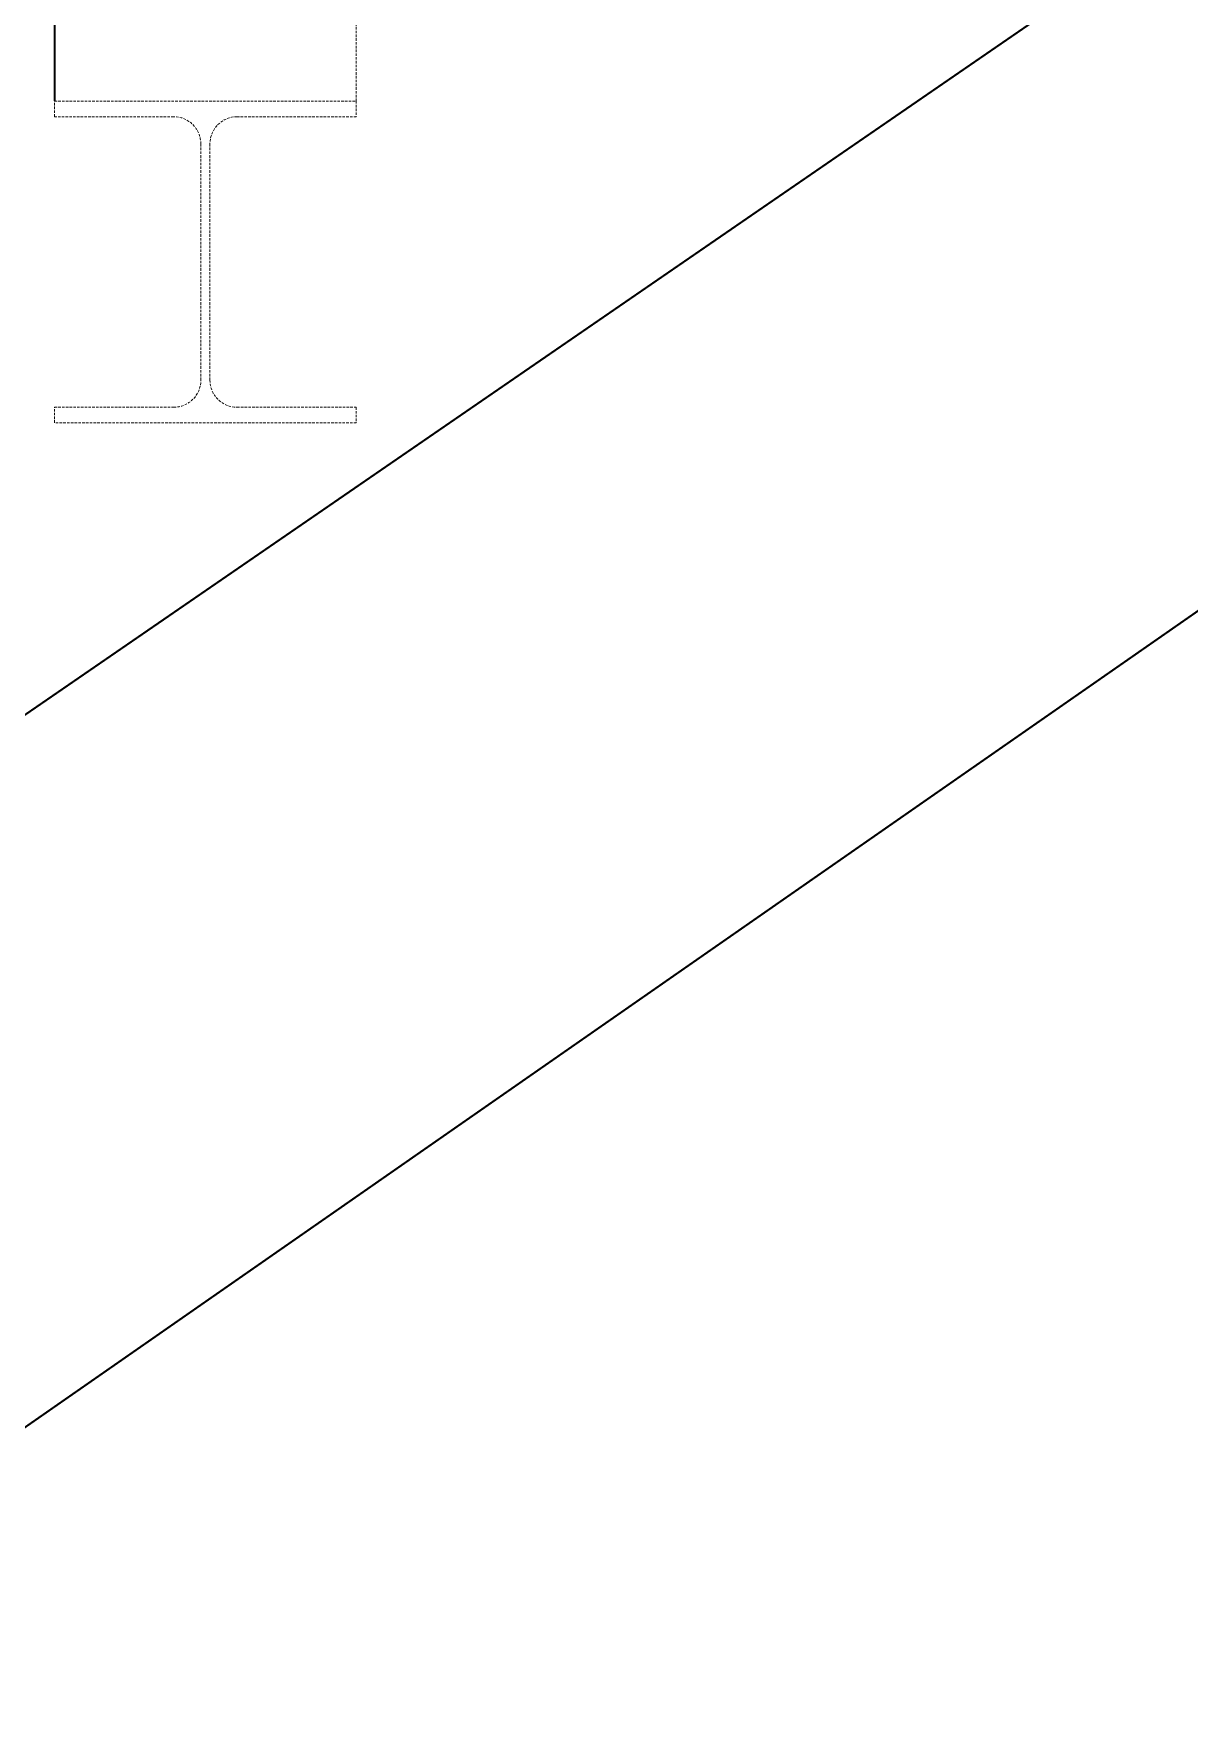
# Model space of a CAD drawing. Extents: x -1457 to 23780, y -2071 to 4205.
# Drawn here: x 7150.4 to 7265.3, y 704 to 870.8 of the extents above; entities that cross this region are included whole.
import ezdxf

# ---------------------------------------------------------------- set-up
doc = ezdxf.new("R2010")
doc.units = 0
doc.header["$MEASUREMENT"] = 0
doc.linetypes.add('HIDDEN', pattern=[0.375, 0.25, -0.125])
doc.layers.add('M-TEFRIS2-015', color=129, linetype='Continuous', lineweight=9)

msp = doc.modelspace()

# ---------------------------------------------------------------- linework, layer by layer
at = {"layer": 'M-TEFRIS2-015', "linetype": 'HIDDEN', "lineweight": 0}
for p, q in [((7182.5, 864.03), (7182.5, 929.68)), ((7152.5, 864.03), (7182.5, 864.03)), ((7152.5, 862.48), (7152.5, 864.03)), ((7182.5, 864.03), (7182.5, 862.48)), ((7164.35, 862.48), (7152.5, 862.48)), ((7182.5, 862.48), (7170.65, 862.48)), ((7167.05, 859.78), (7167.05, 836.28)), ((7167.95, 859.78), (7167.95, 836.28)), ((7152.5, 833.58), (7164.35, 833.58)), ((7152.5, 832.03), (7152.5, 833.58)), ((7170.65, 833.58), (7182.5, 833.58)), ((7182.5, 833.58), (7182.5, 832.03)), ((7182.5, 832.03), (7152.5, 832.03))]:
    msp.add_line(p, q, dxfattribs=at)
at = {"layer": 'M-TEFRIS2-015', "linetype": 'HIDDEN', "lineweight": 0, "const_width": 0.2}
for points in [[(7129.5, 946.27, -0.02439), (7646.76, 1266.77), (7674.86, 1216.03, 0.026932), (7110.87, 862.59), (7110.87, 861.37, -0.027001), (7676.22, 1215.64), (7647.15, 1268.13, 0.024402), (7129.5, 947.48)], [(7110.87, 867.48, -0.026656), (7669.43, 1217.59), (7645.2, 1261.33, 0.024327), (7129.77, 941.6, 0.024327)], [(7676.22, 1215.64), (7737.75, 1104.54, 0.030791), (7109.42, 704.15), (7109.42, 847.7)], [(7109.42, 775.36, -0.029077), (7709.78, 1155.04)]]:
    msp.add_lwpolyline(points, format="xyb", dxfattribs=at)
msp.add_lwpolyline([(7152.5, 864.03), (7152.5, 929.68)], dxfattribs=at)
at = {"layer": 'M-TEFRIS2-015', "linetype": 'HIDDEN', "lineweight": 0}
for centre, start, end in [((7164.35, 859.78), 0, 90), ((7170.65, 859.78), 90, 180), ((7164.35, 836.28), 270, 0), ((7170.65, 836.28), 180, 270)]:
    msp.add_arc(centre, 2.7, start, end, dxfattribs=at)

doc.saveas('drawing.dxf')
